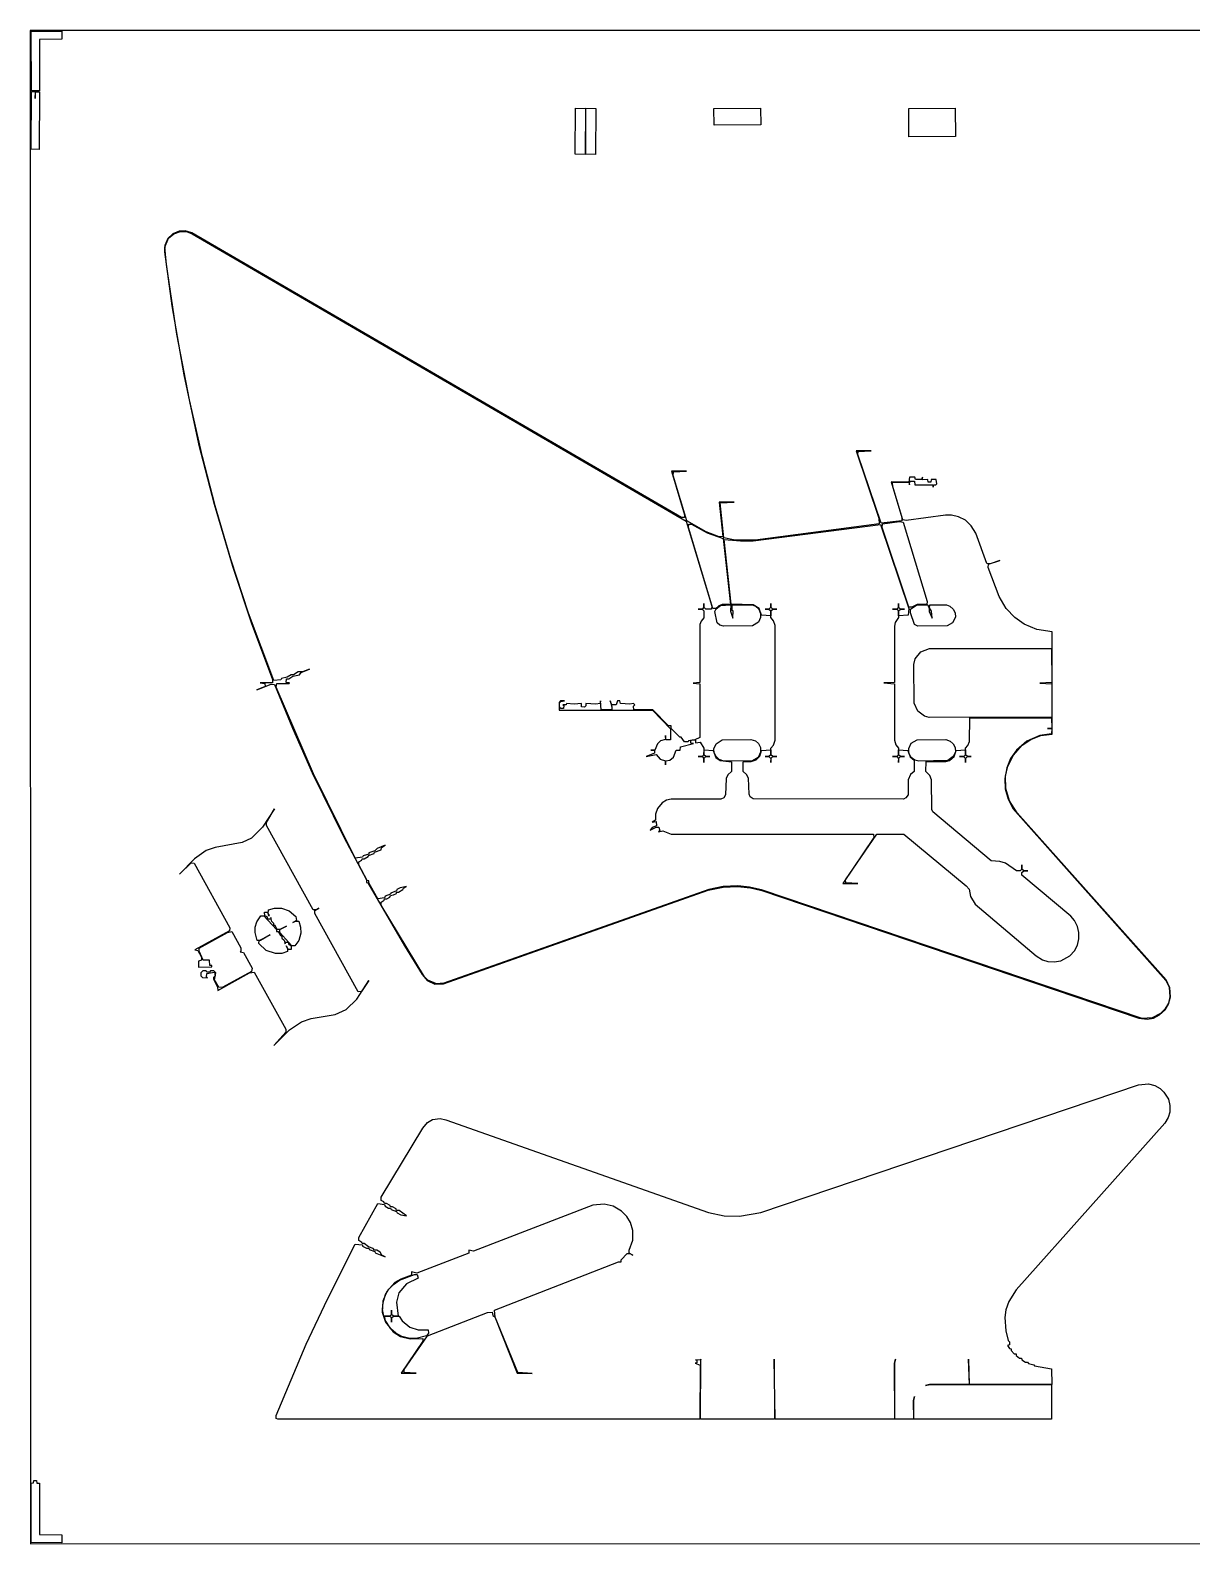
# Model space of a CAD drawing. Extents: x -313 to 313, y -223 to 223.
# Drawn here: x -313 to 28.8, y -222.7 to 222.7 of the extents above; entities that cross this region are included whole.
import ezdxf

# ---------------------------------------------------------------- set-up
doc = ezdxf.new("R2010")
doc.units = 0

msp = doc.modelspace()

# ---------------------------------------------------------------- linework, layer by layer
at = {"layer": 'BODY_OUTLINE'}
for p, q in [((312.89, 222.74), (-312.96, 222.67)), ((-312.96, 222.67), (-312.89, -222.74)), ((-312.89, -222.74), (312.96, -222.67))]:
    msp.add_line(p, q, dxfattribs=at)
at = {"layer": 'BRIDGE_ROUTE'}
for p, q in [((-147.41, -123.11), (-182.54, -136.64)), ((-144.08, -122.77), (-147.41, -123.11)), ((-141.43, -123.38), (-144.08, -122.77)), ((-138.98, -124.81), (-141.43, -123.38)), ((-137.42, -126.44), (-138.98, -124.81)), ((-136.4, -128.21), (-137.42, -126.44)), ((-135.72, -130.52), (-136.4, -128.21)), ((-136.74, -136.3), (-135.72, -133.37)), ((-135.72, -133.37), (-135.72, -130.52)), ((-183.97, -137.18), (-199.19, -143.09)), ((-183.9, -136.36), (-183.97, -137.18)), ((-182.54, -136.64), (-183.9, -136.36)), ((-139.12, -139.22), (-137.35, -137.32)), ((-137.35, -137.32), (-136.53, -137.32)), ((-136.74, -137.18), (-136.74, -136.3)), ((-135.72, -137.79), (-136.74, -137.18)), ((-136.53, -137.32), (-135.72, -137.79)), ((-176.36, -154.03), (-139.86, -139.76)), ((-139.86, -139.76), (-139.12, -139.76)), ((-139.12, -139.76), (-139.12, -139.22)), ((-205.72, -145.88), (-208.1, -148.46)), ((-203.95, -144.86), (-205.72, -145.88)), ((-200.83, -143.7), (-203.95, -144.86)), ((-199.19, -143.09), (-200.83, -142.68)), ((-200.83, -142.68), (-200.83, -143.7)), ((-209.25, -151.32), (-209.39, -154.58)), ((-208.1, -148.46), (-209.25, -151.32)), ((-209.39, -154.58), (-208.44, -157.57)), ((-196.07, -161.51), (-178.4, -154.71)), ((-178.4, -154.71), (-177.11, -154.58)), ((-177.11, -154.58), (-176.83, -155.53)), ((-176.83, -155.53), (-176.29, -156)), ((-176.16, -156.07), (-176.36, -154.03)), ((-208.44, -157.57), (-206.19, -160.35)), ((-206.19, -160.35), (-204.02, -161.71)), ((-176.29, -156), (-169.7, -172.52)), ((-169.56, -172.38), (-176.16, -156.07)), ((-204.02, -161.71), (-201.17, -162.46)), ((-197.43, -163.14), (-203.82, -172.52)), ((-203, -171.5), (-196.07, -161.51)), ((-201.17, -162.46), (-197.43, -162.33)), ((-197.43, -162.33), (-197.43, -163.14)), ((-203.82, -172.52), (-199.4, -172.52)), ((-202.93, -172.38), (-203, -171.5)), ((-199.4, -172.52), (-202.93, -172.38)), ((-169.7, -172.52), (-165.28, -172.66)), ((-165.28, -172.66), (-169.56, -172.38))]:
    msp.add_line(p, q, dxfattribs=at)
at = {"layer": 'JACK_ROUTE'}
for p, q in [((-50.9, 39.79), (-48.39, 40.74)), ((-48.39, 40.74), (-12.5, 40.74)), ((-12.5, 40.74), (-12.44, 30.75)), ((-53.01, 36.05), (-52.6, 37.68)), ((-52.94, 24.64), (-53.01, 36.05)), ((-52.6, 37.68), (-50.9, 39.79)), ((-12.44, 30.75), (-15.97, 30.55)), ((-15.97, 30.55), (-12.44, 30.41)), ((-12.44, 30.41), (-12.44, 20.56)), ((-51.85, 22.33), (-52.94, 24.64)), ((-49.82, 20.83), (-51.85, 22.33)), ((-48.52, 20.49), (-49.82, 20.83)), ((-12.44, 20.56), (-48.52, 20.49))]:
    msp.add_line(p, q, dxfattribs=at)
at = {"layer": 'NECK_POCKET'}
for p, q in [((-100.31, 72.48), (-62.8, 77.24)), ((-62.8, 77.24), (-54.5, 52.57)), ((-106.7, 53.79), (-108.81, 72.89)), ((-108.81, 72.89), (-103.98, 72.41)), ((-103.98, 72.41), (-100.31, 72.48)), ((-100.24, 53.66), (-106.7, 53.79)), ((-98.54, 52.5), (-100.24, 53.66)), ((-95.08, 52.91), (-95.08, 54.06)), ((-95.08, 54.06), (-95.08, 52.91)), ((-57.5, 52.91), (-57.5, 54.06)), ((-57.5, 54.06), (-57.5, 52.91)), ((-97.8, 50.53), (-98.54, 52.5)), ((-95.08, 50.39), (-97.8, 50.53)), ((-95.62, 52.36), (-96.78, 52.36)), ((-96.78, 52.36), (-95.62, 52.36)), ((-95.08, 52.91), (-95.62, 52.36)), ((-95.62, 52.36), (-95.08, 51.82)), ((-94.53, 52.36), (-95.08, 52.91)), ((-95.08, 51.82), (-94.53, 52.36)), ((-95.08, 49.85), (-95.08, 51.82)), ((-95.08, 51.82), (-95.08, 50.39)), ((-94.26, 48.9), (-95.08, 49.85)), ((-94.53, 52.36), (-93.31, 52.36)), ((-93.31, 52.36), (-94.53, 52.36)), ((-58.04, 52.36), (-59.26, 52.36)), ((-59.26, 52.36), (-58.04, 52.36)), ((-57.5, 49.85), (-58.51, 48.42)), ((-57.5, 52.91), (-58.04, 52.36)), ((-58.04, 52.36), (-57.5, 51.82)), ((-56.95, 52.36), (-57.5, 52.91)), ((-57.5, 51.82), (-56.95, 52.36)), ((-57.5, 50.39), (-57.5, 51.82)), ((-57.5, 51.82), (-57.5, 49.85)), ((-54.64, 50.6), (-57.5, 50.39)), ((-56.95, 52.36), (-55.73, 52.36)), ((-55.73, 52.36), (-56.95, 52.36)), ((-54.5, 52.57), (-54.64, 50.6)), ((-93.85, 47.54), (-94.26, 48.9)), ((-93.85, 13.76), (-93.85, 47.54)), ((-58.51, 48.42), (-58.72, 47.33)), ((-58.72, 47.33), (-58.72, 30.75)), ((-58.72, 30.75), (-61.84, 30.68)), ((-61.84, 30.68), (-58.72, 30.41)), ((-58.72, 30.41), (-58.72, 13.83)), ((-94.33, 12.27), (-93.85, 13.76)), ((-58.72, 13.83), (-58.31, 12.4)), ((-99.43, 7.99), (-98.34, 9.07)), ((-98.34, 9.07), (-97.8, 10.7)), ((-97.8, 10.7), (-95.08, 10.91)), ((-95.62, 8.94), (-96.78, 8.94)), ((-96.78, 8.94), (-95.62, 8.94)), ((-95.08, 9.48), (-95.62, 8.94)), ((-95.62, 8.94), (-95.08, 8.39)), ((-95.08, 11.45), (-94.33, 12.27)), ((-95.08, 9.48), (-95.08, 11.45)), ((-95.08, 10.91), (-95.08, 9.48)), ((-94.53, 8.94), (-95.08, 9.48)), ((-95.01, 8.46), (-94.53, 8.94)), ((-94.53, 8.94), (-93.31, 8.94)), ((-93.31, 8.94), (-94.53, 8.94)), ((-58.04, 8.94), (-59.26, 8.94)), ((-59.26, 8.94), (-58.04, 8.94)), ((-58.31, 12.4), (-57.5, 11.45)), ((-57.5, 9.48), (-58.04, 8.94)), ((-58.04, 8.94), (-57.5, 8.39)), ((-57.5, 11.45), (-57.5, 9.48)), ((-57.5, 9.48), (-57.5, 10.91)), ((-57.5, 10.91), (-54.78, 10.7)), ((-56.95, 8.94), (-57.5, 9.48)), ((-57.43, 8.46), (-56.95, 8.94)), ((-56.95, 8.94), (-55.73, 8.94)), ((-55.73, 8.94), (-56.95, 8.94)), ((-54.78, 10.7), (-54.1, 8.87)), ((-103.23, 7.44), (-100.85, 7.51)), ((-103.23, 4.52), (-103.23, 7.44)), ((-102.21, 3.7), (-103.23, 4.52)), ((-100.85, 7.51), (-99.43, 7.99)), ((-95.08, 7.17), (-95.01, 8.46)), ((-95.08, 8.39), (-95.08, 7.17)), ((-57.5, 7.17), (-57.43, 8.46)), ((-57.5, 8.39), (-57.5, 7.17)), ((-54.1, 8.87), (-52.87, 7.85)), ((-52.87, 4.59), (-53.96, 3.64)), ((-52.87, 7.85), (-52.87, 4.59)), ((-101.6, 2.62), (-102.21, 3.7)), ((-101.47, -2.07), (-101.6, 2.62)), ((-54.64, 2.14), (-54.71, -2.34)), ((-53.96, 3.64), (-54.64, 2.14)), ((-101.13, -2.89), (-101.47, -2.07)), ((-100.31, -3.5), (-101.13, -2.89)), ((-56.07, -3.57), (-100.31, -3.5)), ((-55.32, -3.23), (-56.07, -3.57)), ((-54.71, -2.34), (-55.32, -3.23)), ((-241.06, -6.42), (-244.66, -11.86)), ((-243.44, -10.43), (-241.06, -6.42)), ((-244.66, -11.86), (-247.92, -15.05)), ((-243.44, -11.38), (-243.44, -10.43)), ((-229.78, -36.19), (-243.44, -11.38)), ((-258.52, -17.77), (-261.17, -18.72)), ((-250.64, -16.34), (-258.52, -17.77)), ((-247.92, -15.05), (-250.64, -16.34)), ((-264.64, -21.1), (-269.06, -25.66)), ((-261.17, -18.72), (-264.64, -21.1)), ((-269.06, -25.66), (-265.66, -22.33)), ((-265.66, -22.33), (-264.71, -22.39)), ((-264.71, -22.39), (-254.24, -41.42)), ((-228.96, -36.19), (-229.78, -36.19)), ((-229.23, -36.33), (-228.08, -35.71)), ((-229.23, -37.28), (-229.23, -36.33)), ((-216.46, -60.32), (-229.23, -37.28)), ((-228.08, -35.71), (-228.96, -36.19)), ((-254.31, -42.31), (-264.5, -47.95)), ((-263.28, -47.47), (-254.92, -42.78)), ((-254.92, -42.78), (-253.63, -42.58)), ((-254.24, -41.42), (-254.31, -42.31)), ((-253.63, -42.58), (-250.98, -47.33)), ((-264.5, -47.95), (-263.69, -48.08)), ((-263.69, -48.08), (-262.6, -50.05)), ((-263.28, -48.35), (-263.28, -47.47)), ((-262.06, -50.94), (-263.28, -48.35)), ((-250.98, -48.29), (-251.25, -48.49)), ((-251.25, -48.49), (-250.23, -48.69)), ((-250.98, -47.33), (-250.98, -48.29)), ((-250.23, -48.69), (-247.72, -53.32)), ((-262.6, -50.94), (-263.42, -51.28)), ((-263.42, -51.28), (-263.42, -53.04)), ((-263.42, -53.04), (-259.54, -52.98)), ((-262.6, -50.05), (-262.6, -50.94)), ((-260.22, -51), (-262.06, -50.94)), ((-260.16, -52.5), (-260.22, -51)), ((-259.54, -52.57), (-260.16, -52.5)), ((-259.54, -52.98), (-259.54, -52.57)), ((-247.72, -53.32), (-247.85, -54.27)), ((-262.19, -54.13), (-262.81, -54.74)), ((-262.81, -54.74), (-262.81, -55.56)), ((-262.81, -55.56), (-262.26, -56.1)), ((-262.26, -56.1), (-260.83, -56.17)), ((-261.17, -54.13), (-262.19, -54.13)), ((-261.04, -54.54), (-261.17, -54.13)), ((-261.11, -55.97), (-261.04, -54.88)), ((-260.83, -56.17), (-261.11, -55.97)), ((-260.22, -54.54), (-261.04, -54.54)), ((-261.04, -54.88), (-258.8, -54.54)), ((-259.95, -54.13), (-260.22, -54.54)), ((-258.93, -54.13), (-259.95, -54.13)), ((-258.59, -55.56), (-259.07, -56.03)), ((-259.07, -56.03), (-259.07, -56.51)), ((-259.07, -56.51), (-257.84, -58.89)), ((-258.32, -54.74), (-258.93, -54.13)), ((-258.8, -54.54), (-258.59, -55.56)), ((-258.73, -56.78), (-258.32, -54.74)), ((-257.5, -58.96), (-258.73, -56.78)), ((-257.78, -59.91), (-248.47, -54.74)), ((-247.85, -54.27), (-256.49, -59.02)), ((-248.47, -54.74), (-247.11, -54.47)), ((-247.11, -54.47), (-237.8, -71.33)), ((-216.93, -62.49), (-213.33, -56.92)), ((-213.33, -56.92), (-215.5, -60.18)), ((-257.84, -58.89), (-257.78, -59.91)), ((-256.49, -59.02), (-257.5, -58.96)), ((-215.5, -60.18), (-216.46, -60.32)), ((-223.25, -66.98), (-219.99, -65.48)), ((-219.99, -65.48), (-216.93, -62.49)), ((-236.71, -71.46), (-233.17, -69.08)), ((-233.17, -69.08), (-230.32, -68.13)), ((-230.32, -68.13), (-223.25, -66.98)), ((-241.33, -76.08), (-236.71, -71.46)), ((-237.8, -72.21), (-241.33, -76.08)), ((-237.8, -71.33), (-237.8, -72.21))]:
    msp.add_line(p, q, dxfattribs=at)
at = {"layer": 'PICKGUARD'}
for p, q in [((-272.52, 161.44), (-273.41, 159.4)), ((-273.34, 158.93), (-272.25, 161.51)), ((-271.03, 162.87), (-272.52, 161.44)), ((-272.25, 161.51), (-270.69, 162.87)), ((-269.19, 163.62), (-271.03, 162.87)), ((-270.69, 162.87), (-268.72, 163.55)), ((-267.36, 163.68), (-269.19, 163.62)), ((-268.72, 163.55), (-267.02, 163.48)), ((-265.46, 163.07), (-267.36, 163.68)), ((-267.02, 163.48), (-265.32, 162.8)), ((-121.38, 79.28), (-265.46, 163.07)), ((-265.32, 162.8), (-119.95, 78.26)), ((-273.41, 159.4), (-273.48, 157.57)), ((-273.48, 157.57), (-271.3, 141.67)), ((-272.86, 153.83), (-273.34, 158.93)), ((-269.81, 133.31), (-272.86, 153.83)), ((-271.3, 141.67), (-267.77, 121.28)), ((-266.14, 113.94), (-269.81, 133.31)), ((-267.77, 121.28), (-263.42, 101.02)), ((-262.33, 97.15), (-266.14, 113.94)), ((-263.42, 101.02), (-258.86, 83.22)), ((-65.51, 98.92), (-69.93, 98.92)), ((-69.93, 98.92), (-63.34, 79.14)), ((-69.46, 97.83), (-69.39, 98.78)), ((-69.39, 98.78), (-65.51, 98.92)), ((-258.59, 82.81), (-262.33, 97.15)), ((-62.66, 77.65), (-69.46, 97.83)), ((-119.88, 92.94), (-124.3, 92.94)), ((-124.3, 92.94), (-120.5, 80.16)), ((-123.83, 91.71), (-123.76, 92.8)), ((-119.82, 78.39), (-123.83, 91.71)), ((-123.76, 92.8), (-119.88, 92.94)), ((-54.44, 89.74), (-59.67, 89.81)), ((-59.67, 89.81), (-56.54, 79.34)), ((-59.26, 89.61), (-54.44, 89.74)), ((-59.19, 88.45), (-59.26, 89.61)), ((-54.3, 91.24), (-54.44, 89.74)), ((-54.44, 89.74), (-54.3, 88.93)), ((-52.67, 91.24), (-54.3, 91.24)), ((-54.3, 88.93), (-54.17, 90.01)), ((-54.17, 90.01), (-52.81, 90.01)), ((-52.81, 90.01), (-52.67, 88.93)), ((-52.53, 90.49), (-52.67, 91.24)), ((-50.7, 90.49), (-52.53, 90.49)), ((-50.5, 91.24), (-50.7, 90.49)), ((-50.43, 90.42), (-50.5, 91.24)), ((-48.86, 90.49), (-50.43, 90.42)), ((-48.8, 89.74), (-48.86, 90.49)), ((-47.98, 89.74), (-48.8, 89.74)), ((-47.91, 90.49), (-47.98, 89.74)), ((-46.42, 90.49), (-47.91, 90.49)), ((-46.49, 88.93), (-46.21, 89.27)), ((-46.21, 89.27), (-46.42, 90.49)), ((-56.2, 78.6), (-59.19, 88.45)), ((-52.67, 88.93), (-47.44, 88.93)), ((-47.44, 88.93), (-47.3, 88.25)), ((-47.3, 88.25), (-47.17, 88.93)), ((-47.17, 88.93), (-46.49, 88.93)), ((-258.86, 83.22), (-253.5, 65)), ((-253.97, 67.04), (-258.59, 82.81)), ((-105.88, 83.83), (-110.3, 83.83)), ((-110.3, 83.83), (-109.21, 73.7)), ((-110.03, 83.63), (-105.88, 83.83)), ((-108.94, 73.36), (-110.03, 83.63)), ((-120.5, 79.34), (-121.38, 79.28)), ((-120.5, 80.16), (-120.5, 79.34)), ((-119.95, 78.26), (-112.48, 53.25)), ((-114.11, 75.13), (-119.82, 78.39)), ((-63.2, 77.44), (-99.7, 72.68)), ((-63.34, 79.14), (-63.2, 77.44)), ((-56.54, 78.39), (-62.66, 77.65)), ((-56.54, 79.34), (-56.54, 78.39)), ((-55.25, 78.46), (-56.2, 78.6)), ((-43.7, 80.02), (-55.25, 78.46)), ((-41.93, 80.02), (-43.7, 80.02)), ((-39.83, 79.55), (-41.93, 80.02)), ((-37.85, 78.53), (-39.83, 79.55)), ((-36.09, 76.9), (-37.85, 78.53)), ((-34.8, 74.72), (-36.09, 76.9)), ((-110.23, 73.64), (-114.11, 75.13)), ((-109.21, 73.7), (-110.23, 73.64)), ((-106.09, 72.75), (-108.94, 73.36)), ((-99.7, 72.68), (-106.09, 72.75)), ((-31.53, 65.75), (-34.8, 74.72)), ((-248.74, 51.14), (-253.97, 67.04)), ((-253.5, 65), (-247.85, 48.15)), ((-30.51, 65.68), (-31.53, 65.75)), ((-31.13, 64.6), (-30.99, 65.55)), ((-27.93, 56.03), (-31.13, 64.6)), ((-30.99, 65.55), (-27.73, 66.7)), ((-27.73, 66.7), (-30.51, 65.68)), ((-114.79, 52.91), (-114.79, 54.06)), ((-114.79, 54.06), (-114.79, 52.91)), ((-25.83, 52.5), (-27.93, 56.03)), ((-241.33, 31.3), (-248.74, 51.14)), ((-115.19, 52.43), (-116.49, 52.36)), ((-116.49, 52.36), (-115.26, 52.36)), ((-114.79, 49.78), (-115.6, 48.83)), ((-115.26, 52.36), (-114.79, 51.82)), ((-114.79, 52.91), (-115.19, 52.43)), ((-114.24, 52.36), (-114.79, 52.91)), ((-114.79, 51.82), (-114.79, 49.78)), ((-112.54, 52.36), (-114.24, 52.36)), ((-112.48, 53.25), (-112.54, 52.36)), ((-23.31, 49.85), (-25.83, 52.5)), ((-20.59, 47.95), (-23.31, 49.85)), ((-247.85, 48.15), (-241.67, 31.64)), ((-115.6, 48.83), (-115.94, 47.81)), ((-115.94, 47.81), (-115.94, 30.75)), ((-16.85, 46.38), (-20.59, 47.95)), ((-12.3, 45.7), (-16.85, 46.38)), ((-12.3, 15.6), (-12.3, 45.7)), ((-241.67, 31.64), (-241.74, 30.68)), ((-239.22, 31.57), (-241.33, 31.3)), ((-239.09, 31.91), (-239.22, 31.57)), ((-237.39, 32.32), (-239.09, 31.91)), ((-237.66, 30.75), (-237.59, 31.84)), ((-237.59, 31.84), (-236.91, 31.84)), ((-236.17, 33.06), (-237.39, 32.32)), ((-236.91, 31.84), (-235.69, 32.59)), ((-235.49, 33.06), (-236.17, 33.06)), ((-235.69, 32.59), (-233.79, 33.06)), ((-234.13, 33.88), (-235.49, 33.06)), ((-232.9, 33.88), (-234.13, 33.88)), ((-233.79, 33.06), (-233.31, 33.74)), ((-233.31, 33.74), (-230.8, 34.69)), ((-230.8, 34.69), (-232.9, 33.88)), ((-246.29, 28.58), (-242.08, 30.28)), ((-243.84, 29.6), (-246.29, 28.58)), ((-241.74, 30.68), (-245.34, 30.68)), ((-245.34, 30.68), (-243.91, 30.48)), ((-243.91, 30.48), (-243.84, 29.6)), ((-242.08, 30.28), (-241.06, 30.14)), ((-241.06, 30.14), (-235.83, 17.3)), ((-240.65, 29.39), (-240.45, 30.48)), ((-229.64, 3.84), (-240.65, 29.39)), ((-240.45, 30.48), (-236.78, 30.48)), ((-236.71, 30.68), (-237.66, 30.75)), ((-236.78, 30.48), (-236.71, 30.68)), ((-115.94, 30.75), (-117.91, 30.55)), ((-117.91, 30.55), (-115.94, 30.41)), ((-115.94, 30.41), (-115.94, 14.58)), ((-156.99, 25.32), (-157.4, 24.91)), ((-157.4, 24.91), (-157.33, 22.6)), ((-157.33, 22.6), (-129.87, 22.6)), ((-157.26, 24.77), (-156.85, 25.18)), ((-157.26, 23.55), (-157.26, 24.77)), ((-156.85, 23.14), (-157.26, 23.55)), ((-155.83, 25.32), (-156.99, 25.32)), ((-156.85, 25.18), (-155.83, 25.32)), ((-156.04, 23.14), (-156.85, 23.14)), ((-155.29, 24.23), (-156.31, 24.23)), ((-156.31, 24.23), (-155.97, 24.02)), ((-155.97, 24.02), (-156.04, 23.14)), ((-155.22, 24.57), (-155.29, 24.23)), ((-152.98, 24.36), (-155.22, 24.57)), ((-150.81, 24.57), (-152.98, 24.36)), ((-150.81, 23.55), (-150.81, 24.57)), ((-149.92, 23.48), (-150.81, 23.55)), ((-149.51, 23.89), (-149.92, 23.48)), ((-146.52, 24.36), (-149.51, 24.57)), ((-149.51, 24.57), (-149.51, 23.89)), ((-145.3, 24.57), (-146.52, 24.36)), ((-145.17, 25.32), (-145.3, 24.57)), ((-145.03, 22.73), (-145.17, 25.32)), ((-141.9, 22.73), (-145.03, 22.73)), ((-141.83, 24.23), (-142.38, 25.32)), ((-142.38, 25.32), (-141.83, 23.62)), ((-141.83, 23.62), (-141.9, 22.73)), ((-140.61, 24.23), (-141.83, 24.23)), ((-140.2, 25.32), (-140.61, 24.23)), ((-139.46, 25.32), (-140.2, 25.32)), ((-139.32, 24.57), (-139.46, 25.32)), ((-136.53, 24.36), (-139.32, 24.57)), ((-135.45, 24.57), (-136.53, 24.36)), ((-135.11, 24.23), (-135.45, 24.57)), ((-135.45, 23.75), (-135.11, 24.23)), ((-135.38, 22.73), (-135.45, 23.75)), ((-129.81, 22.73), (-135.38, 22.73)), ((-129.87, 22.6), (-124.57, 17.16)), ((-125.18, 18.04), (-129.81, 22.73)), ((-124.37, 17.98), (-125.18, 18.04)), ((-124.37, 17.23), (-124.37, 17.98)), ((-36.63, 13.42), (-36.56, 20.35)), ((-36.56, 20.35), (-12.5, 20.35)), ((-12.5, 20.35), (-12.44, 17.36)), ((-235.83, 17.3), (-229.98, 4.18)), ((-127.5, 13.56), (-128.45, 12.74)), ((-126.07, 13.97), (-127.5, 13.56)), ((-126, 13.9), (-126.07, 15.12)), ((-126.07, 15.12), (-126.07, 13.97)), ((-124.57, 13.9), (-126, 13.9)), ((-124.57, 17.16), (-124.57, 13.9)), ((-121.85, 14.65), (-124.37, 17.23)), ((-121.45, 14.65), (-121.85, 14.65)), ((-120.5, 13.29), (-121.45, 14.65)), ((-119.27, 13.56), (-119.41, 13.29)), ((-117.44, 13.9), (-119.27, 13.56)), ((-118.59, 13.69), (-118.12, 13.9)), ((-118.59, 12.88), (-118.59, 13.69)), ((-118.12, 13.9), (-117.23, 13.83)), ((-115.94, 14.58), (-117.44, 13.9)), ((-117.23, 13.83), (-117.23, 13.01)), ((-37.11, 12.2), (-36.63, 13.42)), ((-19.78, 13.49), (-22.83, 10.84)), ((-21.14, 12.27), (-18.62, 13.97)), ((-15.97, 15.19), (-19.78, 13.49)), ((-18.62, 13.97), (-15.63, 15.12)), ((-12.5, 15.67), (-15.97, 15.19)), ((-15.63, 15.12), (-12.3, 15.6)), ((-12.44, 17.36), (-13.66, 17.23)), ((-13.66, 17.23), (-12.44, 17.16)), ((-12.44, 17.16), (-12.5, 15.67)), ((-129.26, 9.96), (-131.78, 9)), ((-131.78, 9), (-128.85, 9.55)), ((-129.19, 10.84), (-130.35, 10.84)), ((-130.35, 10.84), (-129.33, 10.84)), ((-129.33, 10.84), (-129.26, 9.96)), ((-128.45, 12.74), (-129.19, 10.84)), ((-128.85, 9.55), (-127.63, 8.19)), ((-123.76, 8.8), (-122.94, 10.84)), ((-122.94, 10.84), (-121.79, 10.84)), ((-121.79, 10.84), (-121.65, 11.79)), ((-121.65, 11.79), (-117.84, 12.81)), ((-119.41, 13.29), (-120.5, 13.29)), ((-117.84, 12.81), (-118.59, 12.88)), ((-117.23, 13.01), (-115.87, 13.15)), ((-115.26, 8.94), (-116.49, 8.94)), ((-116.49, 8.94), (-115.19, 8.87)), ((-115.87, 13.15), (-114.79, 11.45)), ((-114.79, 9.48), (-115.26, 8.94)), ((-114.79, 11.45), (-114.79, 9.48)), ((-114.79, 9.48), (-114.72, 10.98)), ((-114.24, 8.94), (-114.79, 9.48)), ((-114.79, 8.39), (-114.24, 8.94)), ((-114.72, 10.98), (-112, 10.7)), ((-114.24, 8.94), (-113.02, 8.94)), ((-113.02, 8.94), (-114.24, 8.94)), ((-112, 10.7), (-111.25, 8.73)), ((-42.54, 7.78), (-41.12, 9)), ((-41.12, 9), (-40.57, 10.7)), ((-40.57, 10.7), (-37.79, 10.91)), ((-38.33, 8.94), (-39.55, 8.94)), ((-39.55, 8.94), (-38.26, 8.87)), ((-37.79, 9.48), (-38.33, 8.94)), ((-37.79, 11.45), (-37.11, 12.2)), ((-37.79, 9.48), (-37.79, 11.45)), ((-37.79, 10.91), (-37.79, 9.48)), ((-37.24, 8.94), (-37.79, 9.48)), ((-37.79, 8.39), (-37.24, 8.94)), ((-37.24, 8.94), (-36.09, 8.94)), ((-36.09, 8.94), (-37.24, 8.94)), ((-25.35, 6.15), (-23.72, 9.41)), ((-22.83, 10.84), (-24.53, 8.39)), ((-23.72, 9.41), (-21.14, 12.27)), ((-127.63, 8.19), (-126.07, 7.71)), ((-126.07, 7.71), (-124.78, 7.85)), ((-126.07, 7.71), (-126.07, 6.56)), ((-126.07, 6.56), (-126.07, 7.71)), ((-124.78, 7.85), (-123.76, 8.8)), ((-115.19, 8.87), (-114.79, 8.39)), ((-114.79, 8.39), (-114.79, 7.17)), ((-114.79, 7.17), (-114.79, 8.39)), ((-111.25, 8.73), (-110.03, 7.78)), ((-110.03, 7.78), (-106.63, 7.44)), ((-106.63, 4.52), (-107.72, 3.57)), ((-106.63, 7.44), (-106.63, 4.52)), ((-49.48, 4.52), (-49.41, 7.51)), ((-48.25, 3.36), (-49.48, 4.52)), ((-49.41, 7.51), (-43.63, 7.51)), ((-43.63, 7.51), (-42.54, 7.78)), ((-38.26, 8.87), (-37.79, 8.39)), ((-37.79, 8.39), (-37.79, 7.17)), ((-37.79, 7.17), (-37.79, 8.39)), ((-25.69, 5.61), (-26.23, 2.55)), ((-26.03, 3.23), (-25.35, 6.15)), ((-24.53, 8.39), (-25.69, 5.61)), ((-229.98, 4.18), (-220.74, -14.78)), ((-217.34, -20.97), (-229.64, 3.84)), ((-108.26, 2.48), (-108.4, -2.28)), ((-107.72, 3.57), (-108.26, 2.48)), ((-47.78, 2.14), (-48.25, 3.36)), ((-47.71, -6.63), (-47.78, 2.14)), ((-26.23, 2.55), (-26.1, -0.51)), ((-25.96, -0.44), (-26.03, 3.23)), ((-125.8, -3.91), (-127.09, -4.66)), ((-124.44, -3.57), (-125.8, -3.91)), ((-109.83, -3.57), (-124.44, -3.57)), ((-108.94, -3.16), (-109.83, -3.57)), ((-108.4, -2.28), (-108.94, -3.16)), ((-26.1, -0.51), (-25.28, -3.57)), ((-24.87, -4.11), (-25.96, -0.44)), ((-25.28, -3.57), (-23.85, -6.29)), ((-22.56, -7.65), (-24.87, -4.11)), ((-128.45, -6.29), (-128.99, -7.99)), ((-128.99, -7.99), (-128.99, -9.75)), ((-127.09, -4.66), (-128.45, -6.29)), ((-47.37, -7.31), (-47.71, -6.63)), ((-30.24, -21.71), (-47.37, -7.31)), ((-23.85, -6.29), (21.14, -56.99)), ((21.2, -56.78), (-22.56, -7.65)), ((-130.55, -12.67), (-128.85, -11.79)), ((-130.01, -11.93), (-130.55, -12.67)), ((-128.99, -9.75), (-130.01, -10.36)), ((-130.01, -10.36), (-128.85, -10.16)), ((-128.72, -11.45), (-130.01, -11.93)), ((-128.85, -10.16), (-128.72, -11.45)), ((-128.85, -11.79), (-128.04, -11.79)), ((-127.77, -12.95), (-128.11, -13.22)), ((-128.11, -13.22), (-126.82, -12.95)), ((-128.04, -11.79), (-127.77, -12.95)), ((-126.82, -12.95), (-124.37, -13.9)), ((-220.74, -14.78), (-214.08, -27.29)), ((-208.57, -17.16), (-210.95, -18.11)), ((-209.59, -17.84), (-208.57, -17.16)), ((-124.37, -13.9), (-64.83, -13.9)), ((-64.77, -14.85), (-73.94, -28.37)), ((-73.13, -27.35), (-63.88, -13.9)), ((-64.83, -13.9), (-64.77, -14.85)), ((-63.88, -13.9), (-55.93, -13.9)), ((-55.93, -13.9), (-37.65, -29.05)), ((-215.23, -20.69), (-217.34, -20.97)), ((-216.32, -21.99), (-215.44, -21.51)), ((-216.32, -22.87), (-216.32, -21.99)), ((-215.44, -21.51), (-215.3, -21.1)), ((-215.3, -21.1), (-214.69, -21.1)), ((-215.03, -20.29), (-215.23, -20.69)), ((-213.4, -19.74), (-215.03, -20.29)), ((-214.69, -21.1), (-213.53, -20.49)), ((-213.53, -20.49), (-213.47, -20.15)), ((-213.47, -20.15), (-211.77, -19.54)), ((-213.33, -19.4), (-213.4, -19.74)), ((-211.63, -18.79), (-213.33, -19.4)), ((-211.77, -19.54), (-211.7, -19.2)), ((-211.7, -19.2), (-209.73, -18.45)), ((-210.95, -18.11), (-211.63, -18.79)), ((-209.73, -18.45), (-209.59, -17.84)), ((-27.66, -21.92), (-30.24, -21.71)), ((-26.03, -22.39), (-27.66, -21.92)), ((-213.81, -27.49), (-216.32, -22.87)), ((-22.77, -24.7), (-26.03, -22.39)), ((-21.75, -24.7), (-22.77, -24.7)), ((-21.2, -24.16), (-21.75, -24.7)), ((-21.2, -24.16), (-21.2, -22.94)), ((-21.2, -22.94), (-21.2, -24.16)), ((-20.66, -24.7), (-21.2, -24.16)), ((-21.2, -25.18), (-20.66, -24.7)), ((-21.2, -26), (-21.2, -25.18)), ((-6.86, -38.02), (-21.2, -26)), ((-20.66, -24.7), (-19.44, -24.7)), ((-19.44, -24.7), (-20.66, -24.7)), ((-214.08, -27.29), (-214.08, -28.1)), ((-214.08, -28.1), (-213.6, -28.17)), ((-213.4, -27.63), (-213.81, -27.49)), ((-213.6, -28.17), (-202.86, -46.79)), ((-213.4, -28.24), (-213.4, -27.63)), ((-210.75, -32.93), (-213.4, -28.24)), ((-205.17, -30.55), (-206.87, -31.23)), ((-205.24, -31.3), (-205.17, -30.96)), ((-205.11, -30.21), (-205.17, -30.55)), ((-205.17, -30.96), (-204.63, -30.96)), ((-204.16, -29.67), (-205.11, -30.21)), ((-204.63, -30.96), (-203.34, -30.21)), ((-202.32, -29.26), (-204.16, -29.67)), ((-203.34, -30.21), (-203.14, -29.73)), ((-203.14, -29.73), (-202.32, -29.26)), ((-191.38, -57.94), (-113.5, -30.41)), ((-113.36, -30.21), (-191.24, -57.73)), ((-113.5, -30.41), (-109.08, -29.46)), ((-109.15, -29.33), (-113.36, -30.21)), ((-104.8, -29.12), (-109.15, -29.33)), ((-109.08, -29.46), (-104.86, -29.26)), ((-104.86, -29.26), (-101.06, -29.67)), ((-101.33, -29.46), (-104.8, -29.12)), ((-97.86, -30.28), (-101.33, -29.46)), ((-101.06, -29.67), (-97.73, -30.48)), ((14.2, -68.13), (-97.86, -30.28)), ((-97.73, -30.48), (13.18, -68.06)), ((-73.94, -28.37), (-69.52, -28.37)), ((-73.06, -28.24), (-73.13, -27.35)), ((-69.52, -28.37), (-73.06, -28.24)), ((-37.65, -29.05), (-36.77, -30.07)), ((-36.77, -30.07), (-36.29, -32.25)), ((-208.71, -32.59), (-210.75, -32.93)), ((-209.73, -33.88), (-208.84, -33.33)), ((-209.73, -34.76), (-209.73, -33.88)), ((-197.02, -55.83), (-209.73, -34.76)), ((-208.84, -33.33), (-208.78, -32.93)), ((-208.78, -32.93), (-208.1, -32.93)), ((-208.57, -32.18), (-208.71, -32.59)), ((-206.94, -31.57), (-208.57, -32.18)), ((-208.1, -32.93), (-207.15, -32.38)), ((-207.15, -32.38), (-207.01, -31.98)), ((-207.01, -31.98), (-206.06, -31.77)), ((-206.87, -31.23), (-206.94, -31.57)), ((-206.06, -31.77), (-205.24, -31.3)), ((-36.29, -32.25), (-35, -34.49)), ((-35, -34.49), (-17.06, -49.71)), ((-5.78, -39.25), (-6.86, -38.02)), ((-4.83, -41.08), (-5.78, -39.25)), ((-4.42, -42.78), (-4.83, -41.08)), ((-4.42, -44.68), (-4.42, -42.78)), ((-202.86, -46.79), (-197.63, -55.22)), ((-7.07, -49.65), (-5.78, -48.22)), ((-5.78, -48.22), (-4.89, -46.59)), ((-4.89, -46.59), (-4.42, -44.68)), ((-17.06, -49.71), (-15.16, -50.87)), ((-15.16, -50.87), (-13.59, -51.34)), ((-13.59, -51.34), (-11.76, -51.48)), ((-11.76, -51.48), (-9.79, -51.14)), ((-9.79, -51.14), (-7.07, -49.65)), ((-197.63, -55.22), (-196.2, -56.92)), ((-196, -56.85), (-197.02, -55.83)), ((-196.2, -56.92), (-193.89, -58)), ((-193.42, -57.94), (-196, -56.85)), ((-191.24, -57.73), (-193.42, -57.94)), ((21.14, -56.99), (22.09, -58.96)), ((22.29, -59.09), (21.2, -56.78)), ((-193.89, -58), (-191.38, -57.94)), ((22.36, -61.74), (21.88, -63.65)), ((21.95, -63.92), (22.5, -61.81)), ((22.09, -58.96), (22.36, -61.74)), ((22.5, -61.81), (22.29, -59.09)), ((19.57, -66.7), (17.13, -67.93)), ((19.3, -67.11), (20.93, -65.62)), ((20.86, -65.41), (19.57, -66.7)), ((21.88, -63.65), (20.86, -65.41)), ((20.93, -65.62), (21.95, -63.92)), ((13.18, -68.06), (15.63, -68.33)), ((17.13, -67.93), (14.2, -68.13)), ((15.63, -68.33), (17.47, -68)), ((17.47, -68), (19.3, -67.11))]:
    msp.add_line(p, q, dxfattribs=at)
at = {"layer": 'RHYTHM_CIRCUIT'}
for p, q in [((-98, -125.29), (13.12, -87.64)), ((13.12, -87.64), (16.04, -87.36)), ((16.04, -87.36), (17.87, -87.84)), ((17.87, -87.84), (19.44, -88.72)), ((19.44, -88.72), (20.59, -89.81)), ((20.59, -89.81), (21.88, -91.85)), ((21.88, -91.85), (22.36, -93.75)), ((-196.07, -98.71), (-194.64, -97.9)), ((-194.64, -97.9), (-192.4, -97.56)), ((-192.4, -97.56), (-190.7, -97.97)), ((-190.7, -97.97), (-113.43, -125.29)), ((21.82, -97.29), (20.8, -98.99)), ((22.29, -95.72), (21.82, -97.29)), ((22.36, -93.75), (22.29, -95.72)), ((-209.73, -120.73), (-197.5, -100.41)), ((-197.5, -100.41), (-196.07, -98.71)), ((20.8, -98.99), (-22.9, -147.99)), ((-216.32, -132.63), (-210.75, -122.57)), ((-210.75, -122.57), (-208.71, -122.91)), ((-209.73, -121.68), (-209.73, -120.73)), ((-208.98, -122.09), (-209.73, -121.68)), ((-208.78, -122.57), (-208.98, -122.09)), ((-208.17, -122.57), (-208.78, -122.57)), ((-208.71, -122.91), (-208.5, -123.38)), ((-208.5, -123.38), (-207.55, -123.93)), ((-207.08, -123.18), (-208.17, -122.57)), ((-207.55, -123.93), (-206.94, -123.93)), ((-207.01, -123.59), (-207.08, -123.18)), ((-206.4, -123.59), (-207.01, -123.59)), ((-206.94, -123.93), (-206.81, -124.33)), ((-206.81, -124.33), (-205.17, -124.95)), ((-205.31, -124.2), (-206.4, -123.59)), ((-205.17, -124.61), (-205.31, -124.2)), ((-204.43, -124.67), (-205.17, -124.61)), ((-202.32, -126.24), (-204.43, -124.67)), ((-205.17, -124.95), (-205.04, -125.35)), ((-205.04, -125.35), (-203.95, -125.97)), ((-203.95, -125.97), (-202.32, -126.24)), ((-113.43, -125.29), (-108.81, -126.24)), ((-108.81, -126.24), (-104.25, -126.37)), ((-104.25, -126.37), (-98, -125.29)), ((-216.32, -133.51), (-216.32, -132.63)), ((-215.37, -134.05), (-216.32, -133.51)), ((-225.56, -150.77), (-217.34, -134.53)), ((-217.34, -134.53), (-215.23, -134.8)), ((-215.3, -134.39), (-215.37, -134.05)), ((-214.76, -134.39), (-215.3, -134.39)), ((-215.23, -134.8), (-215.17, -135.14)), ((-215.17, -135.14), (-214.01, -135.75)), ((-213.47, -135.34), (-214.76, -134.39)), ((-214.01, -135.75), (-213.4, -135.75)), ((-212.04, -135.82), (-213.47, -135.34)), ((-213.4, -135.75), (-213.26, -136.16)), ((-213.26, -136.16), (-211.63, -136.7)), ((-211.7, -136.36), (-212.04, -135.82)), ((-211.02, -136.36), (-211.7, -136.36)), ((-211.63, -136.7), (-211.5, -137.11)), ((-211.5, -137.11), (-208.57, -138.33)), ((-210, -136.91), (-211.02, -136.36)), ((-209.52, -137.79), (-210, -136.91)), ((-208.57, -138.33), (-209.52, -137.79)), ((-231.75, -163.96), (-225.56, -150.77)), ((-25.08, -151.45), (-25.89, -153.9)), ((-22.9, -147.99), (-25.08, -151.45)), ((-25.89, -153.9), (-26.23, -156.14)), ((-26.23, -156.14), (-25.96, -160.08)), ((-25.96, -160.08), (-25.28, -162.94)), ((-240.65, -184.96), (-231.75, -163.96)), ((-24.81, -164.16), (-25.49, -164.36)), ((-25.49, -164.36), (-24.81, -165.32)), ((-25.28, -162.94), (-24.81, -163.28)), ((-24.81, -163.28), (-24.81, -164.16)), ((-115.81, -168.71), (-117.23, -168.58)), ((-117.23, -168.58), (-116.83, -168.71)), ((-116.83, -168.71), (-116.83, -169.53)), ((-115.81, -186.11), (-115.67, -168.37)), ((-115.67, -168.37), (-115.81, -168.71)), ((-93.85, -186.11), (-94.13, -168.37)), ((-94.13, -168.37), (-93.99, -186.11)), ((-58.65, -169.6), (-58.38, -168.37)), ((-58.38, -168.37), (-58.65, -169.53)), ((-36.63, -175.92), (-36.9, -168.37)), ((-36.9, -168.37), (-36.77, -175.92)), ((-24.81, -165.32), (-24.33, -165.38)), ((-24.33, -165.38), (-24.33, -165.86)), ((-24.33, -165.86), (-23.45, -166.81)), ((-23.45, -166.81), (-22.9, -166.88)), ((-22.9, -166.88), (-22.9, -167.35)), ((-22.9, -167.35), (-21.88, -168.17)), ((-21.88, -168.17), (-21.34, -168.17)), ((-21.34, -168.17), (-21.2, -168.65)), ((-21.2, -168.65), (-20.18, -169.26)), ((-20.18, -169.26), (-19.57, -169.26)), ((-19.57, -169.26), (-19.23, -169.73)), ((-116.83, -169.53), (-117.37, -169.6)), ((-117.37, -169.6), (-115.87, -170.14)), ((-115.87, -170.14), (-115.94, -186.11)), ((-58.65, -169.53), (-58.72, -186.11)), ((-58.58, -186.11), (-58.65, -169.6)), ((-19.23, -169.73), (-17.67, -170.07)), ((-17.67, -170.07), (-17.53, -170.41)), ((-17.53, -170.41), (-12.5, -171.23)), ((-12.5, -171.23), (-12.44, -175.85)), ((-48.39, -175.92), (-49.54, -176.19)), ((-49.54, -176.19), (-48.32, -175.92)), ((-36.77, -175.92), (-48.39, -175.92)), ((-48.32, -175.92), (-12.5, -175.92)), ((-12.44, -175.85), (-36.63, -175.92)), ((-12.5, -175.92), (-12.5, -186.11)), ((-53.08, -180.67), (-52.81, -179.45)), ((-52.81, -179.45), (-53.08, -180.61)), ((-53.08, -180.61), (-53.08, -186.04)), ((-53.01, -186.11), (-53.08, -180.67)), ((-240.65, -185.84), (-240.65, -184.96)), ((-240.17, -186.11), (-240.65, -185.84)), ((-115.94, -186.11), (-240.17, -186.11)), ((-93.99, -186.11), (-115.81, -186.11)), ((-58.72, -186.11), (-93.85, -186.11)), ((-53.08, -186.04), (-58.58, -186.11)), ((-12.5, -186.11), (-53.01, -186.11))]:
    msp.add_line(p, q, dxfattribs=at)
at = {"layer": 'SMALL_FEATURE'}
for p, q in [((-312.69, 222.4), (-303.72, 222.47)), ((-312.62, 204.87), (-312.69, 222.4)), ((-303.72, 220.09), (-310.24, 220.02)), ((-310.24, 220.02), (-310.24, 204.94)), ((-303.72, 222.47), (-303.72, 220.09)), ((-310.24, 204.94), (-312.62, 204.87)), ((-312.69, 187.74), (-312.62, 204.73)), ((-312.62, 204.73), (-311.53, 204.67)), ((-311.53, 204.67), (-311.53, 202.63)), ((-311.53, 202.63), (-311.4, 204.67)), ((-311.4, 204.67), (-310.24, 204.67)), ((-310.24, 204.67), (-310.31, 187.67)), ((-152.64, 186.25), (-152.57, 199.77)), ((-152.57, 199.77), (-149.58, 199.7)), ((-149.58, 199.7), (-149.65, 186.18)), ((-149.58, 186.25), (-149.51, 199.77)), ((-149.51, 199.77), (-146.59, 199.7)), ((-146.59, 199.7), (-146.66, 186.18)), ((-111.8, 199.7), (-98.07, 199.77)), ((-111.73, 194.81), (-111.8, 199.7)), ((-98.07, 199.77), (-98, 194.88)), ((-54.5, 199.7), (-40.84, 199.77)), ((-54.44, 191.41), (-54.5, 199.7)), ((-40.84, 199.77), (-40.78, 191.48)), ((-98, 194.88), (-111.73, 194.81)), ((-310.31, 187.67), (-312.69, 187.74)), ((-40.78, 191.48), (-54.44, 191.41)), ((-149.65, 186.18), (-152.64, 186.25)), ((-146.66, 186.18), (-149.58, 186.25)), ((-119.27, 76.42), (-119.2, 77.37)), ((-112.14, 52.57), (-119.27, 76.42)), ((-119.2, 77.37), (-118.39, 77.37)), ((-118.39, 77.37), (-113.77, 74.79)), ((-62.32, 76.42), (-62.25, 77.44)), ((-54.5, 52.98), (-62.32, 76.42)), ((-62.25, 77.44), (-57.22, 78.12)), ((-57.22, 78.12), (-56.14, 77.99)), ((-56.14, 77.99), (-49.07, 54.61)), ((-113.77, 74.79), (-109.08, 73.16)), ((-109.08, 73.16), (-106.97, 53.72)), ((-109.35, 53.72), (-110.37, 53.32)), ((-109.89, 53.38), (-106.83, 53.59)), ((-106.97, 53.72), (-109.35, 53.72)), ((-106.83, 53.59), (-106.9, 51.75)), ((-106.5, 51.96), (-106.5, 53.59)), ((-106.5, 53.59), (-100.58, 53.59)), ((-100.58, 53.59), (-99.56, 53.18)), ((-53.96, 52.3), (-52.26, 53.52)), ((-52.06, 53.72), (-53.62, 52.91)), ((-52.26, 53.52), (-48.86, 53.59)), ((-49.14, 53.72), (-52.06, 53.72)), ((-49.07, 54.61), (-49.14, 53.72)), ((-48.86, 53.59), (-48.46, 52.57)), ((-48.39, 52.7), (-48.32, 53.59)), ((-48.32, 53.59), (-43.36, 53.59)), ((-43.36, 53.59), (-42.41, 53.25)), ((-111.25, 52.5), (-112.14, 52.57)), ((-111.59, 51.62), (-111.12, 52.43)), ((-110.91, 48.35), (-111.59, 51.62)), ((-110.37, 53.32), (-111.25, 52.5)), ((-111.12, 52.43), (-109.89, 53.38)), ((-106.9, 51.75), (-106.29, 49.71)), ((-106.16, 51.89), (-106.5, 51.96)), ((-106.29, 49.71), (-106.16, 51.89)), ((-99.56, 53.18), (-98.61, 52.3)), ((-98.07, 49.85), (-98.68, 48.56)), ((-98.61, 52.3), (-98.07, 51.07)), ((-98.07, 51.07), (-98.07, 49.85)), ((-53.62, 52.91), (-54.5, 52.98)), ((-53.96, 51.28), (-53.96, 52.3)), ((-52.81, 47.81), (-53.96, 51.28)), ((-48.46, 52.57), (-48.52, 51.68)), ((-48.52, 51.68), (-47.57, 49.71)), ((-47.78, 51.75), (-48.39, 52.7)), ((-47.57, 49.71), (-47.78, 51.75)), ((-42.41, 53.25), (-41.39, 52.36)), ((-40.78, 49.99), (-41.66, 48.29)), ((-41.39, 52.36), (-40.84, 51.28)), ((-40.84, 51.28), (-40.78, 49.99)), ((-110.1, 47.67), (-110.91, 48.35)), ((-109.01, 47.33), (-110.1, 47.67)), ((-100.45, 47.4), (-109.01, 47.33)), ((-98.68, 48.56), (-100.45, 47.4)), ((-51.79, 47.33), (-52.81, 47.81)), ((-43.22, 47.4), (-51.79, 47.33)), ((-41.66, 48.29), (-43.22, 47.4)), ((-111.18, 12.67), (-109.35, 13.9)), ((-109.35, 13.9), (-100.92, 13.97)), ((-100.92, 13.97), (-99.63, 13.56)), ((-99.63, 13.56), (-98.75, 12.81)), ((-53.76, 12.88), (-52.06, 13.9)), ((-52.06, 13.9), (-43.63, 13.97)), ((-43.63, 13.97), (-42.27, 13.49)), ((-42.27, 13.49), (-41.39, 12.67)), ((-111.8, 11.25), (-111.18, 12.67)), ((-111.73, 10.02), (-111.8, 11.25)), ((-111.18, 8.94), (-111.73, 10.02)), ((-110.3, 8.12), (-111.18, 8.94)), ((-98.07, 10.23), (-98.82, 8.73)), ((-98.75, 12.81), (-98.14, 11.66)), ((-98.14, 11.66), (-98.07, 10.23)), ((-54.5, 11.38), (-53.76, 12.88)), ((-54.44, 9.96), (-54.5, 11.38)), ((-53.76, 8.73), (-54.44, 9.96)), ((-41.39, 8.94), (-43.02, 7.78)), ((-41.39, 12.67), (-40.84, 11.59)), ((-40.78, 10.36), (-41.39, 8.94)), ((-40.84, 11.59), (-40.78, 10.36)), ((-108.87, 7.65), (-110.3, 8.12)), ((-100.51, 7.71), (-108.87, 7.65)), ((-98.82, 8.73), (-100.51, 7.71)), ((-52.67, 7.92), (-53.76, 8.73)), ((-51.58, 7.65), (-52.67, 7.92)), ((-43.02, 7.78), (-51.58, 7.65)), ((-246.77, -41.29), (-246.29, -39.66)), ((-246.29, -39.66), (-245.14, -37.89)), ((-245.14, -37.89), (-244.25, -37.89)), ((-244.25, -37.89), (-240.51, -41.97)), ((-244.05, -36.87), (-243.17, -36.87)), ((-243.98, -37.96), (-244.05, -36.87)), ((-243.3, -38.23), (-243.98, -37.96)), ((-243.1, -38.91), (-243.3, -38.23)), ((-243.17, -36.87), (-242.83, -37.82)), ((-242.28, -38.91), (-243.1, -38.91)), ((-242.96, -37.21), (-242.89, -36.19)), ((-242.55, -37.82), (-242.96, -37.21)), ((-242.89, -36.19), (-241.13, -35.65)), ((-242.83, -37.82), (-242.55, -37.82)), ((-242.21, -38.43), (-242.28, -38.91)), ((-241.87, -39.59), (-242.21, -38.43)), ((-241.26, -40.2), (-241.87, -39.59)), ((-241.13, -35.65), (-239.09, -35.65)), ((-239.09, -35.65), (-236.78, -36.46)), ((-236.78, -36.46), (-234.87, -38.09)), ((-234.67, -39.25), (-235.76, -39.93)), ((-235.76, -39.93), (-234.94, -39.45)), ((-234.94, -39.45), (-233.99, -39.52)), ((-234.87, -38.09), (-234.67, -39.25)), ((-233.99, -39.52), (-233.45, -41.22)), ((-246.83, -42.85), (-246.77, -41.29)), ((-246.16, -45.16), (-246.83, -42.85)), ((-245.61, -45.16), (-242.35, -43.53)), ((-242.35, -43.53), (-245.27, -45.16)), ((-241.26, -40.74), (-241.26, -40.2)), ((-240.92, -40.81), (-241.26, -40.74)), ((-240.31, -41.97), (-240.92, -40.81)), ((-240.51, -41.97), (-240.51, -42.58)), ((-240.51, -42.58), (-240.04, -42.58)), ((-239.5, -41.97), (-240.31, -41.97)), ((-240.04, -42.58), (-239.36, -43.73)), ((-239.5, -41.97), (-237.59, -40.95)), ((-237.59, -40.95), (-239.5, -41.97)), ((-239.5, -42.85), (-239.5, -41.97)), ((-235.96, -46.72), (-239.5, -42.85)), ((-239.36, -43.73), (-238.95, -43.87)), ((-238.95, -43.87), (-238.95, -44.48)), ((-238.95, -44.48), (-238.27, -45.09)), ((-233.38, -42.99), (-233.99, -45.16)), ((-233.45, -41.22), (-233.38, -42.99)), ((-245.27, -45.16), (-246.16, -45.16)), ((-245.68, -46.04), (-245.61, -45.16)), ((-243.57, -48.08), (-245.68, -46.04)), ((-240.79, -49.03), (-243.57, -48.08)), ((-238.95, -48.97), (-240.79, -49.03)), ((-237.32, -48.42), (-238.95, -48.97)), ((-238.27, -45.09), (-238, -46.18)), ((-238, -46.18), (-237.93, -45.7)), ((-237.93, -45.7), (-237.12, -45.7)), ((-237.05, -47.81), (-237.66, -46.79)), ((-237.66, -46.79), (-237.25, -47.47)), ((-237.25, -47.47), (-237.32, -48.42)), ((-237.12, -45.7), (-236.91, -46.32)), ((-236.23, -47.81), (-237.05, -47.81)), ((-236.91, -46.32), (-236.17, -46.72)), ((-236.17, -46.72), (-236.23, -47.81)), ((-235.08, -46.72), (-235.96, -46.72)), ((-233.99, -45.16), (-235.08, -46.72)), ((-207.42, -147.78), (-206.13, -146.42)), ((-206.13, -146.42), (-204.29, -145.2)), ((-202.32, -146.29), (-204.5, -148.94)), ((-204.29, -145.2), (-199.94, -143.5)), ((-198.85, -144.59), (-202.32, -146.29)), ((-199.94, -143.5), (-199.13, -143.5)), ((-199.13, -143.5), (-198.85, -144.59)), ((-209.18, -151.72), (-208.44, -149.41)), ((-208.44, -149.41), (-207.42, -147.78)), ((-204.5, -148.94), (-205.24, -151.59)), ((-209.32, -153.83), (-209.18, -151.72)), ((-208.91, -155.8), (-209.32, -153.83)), ((-207.21, -155.8), (-208.91, -155.8)), ((-208.64, -155.87), (-207.21, -155.8)), ((-208.57, -156.89), (-208.64, -155.87)), ((-206.67, -155.26), (-207.21, -155.8)), ((-207.21, -155.8), (-206.67, -156.28)), ((-206.67, -155.26), (-206.67, -154.03)), ((-206.67, -154.03), (-206.67, -155.26)), ((-206.13, -155.8), (-206.67, -155.26)), ((-206.67, -156.28), (-206.13, -155.8)), ((-204.77, -155.73), (-206.13, -155.8)), ((-206.13, -155.8), (-204.43, -155.8)), ((-205.24, -151.59), (-204.77, -155.73)), ((-204.43, -155.8), (-203.54, -157.16)), ((-206.87, -159.47), (-208.57, -156.89)), ((-205.38, -160.76), (-206.87, -159.47)), ((-206.67, -156.28), (-206.67, -157.5)), ((-206.67, -157.5), (-206.67, -156.28)), ((-203.54, -157.16), (-201.3, -159)), ((-201.3, -159), (-198.85, -159.81)), ((-198.85, -159.81), (-195.86, -159.81)), ((-195.86, -159.81), (-195.8, -160.76)), ((-203.61, -161.71), (-205.38, -160.76)), ((-201.64, -162.26), (-203.61, -161.71)), ((-199.4, -162.33), (-201.64, -162.26)), ((-196.41, -161.51), (-199.4, -162.33)), ((-195.8, -160.76), (-196.41, -161.51)), ((-312.69, -204.94), (-312.01, -204.8)), ((-312.01, -204.8), (-311.94, -204.12)), ((-311.94, -204.12), (-311.13, -204.12)), ((-311.13, -204.12), (-311.06, -204.87)), ((-311.06, -204.87), (-310.24, -204.94)), ((-312.69, -222.4), (-312.69, -204.94)), ((-310.24, -204.94), (-310.24, -220.02)), ((-303.72, -222.47), (-312.69, -222.4)), ((-310.24, -220.02), (-303.72, -220.09)), ((-303.72, -220.09), (-303.72, -222.47))]:
    msp.add_line(p, q, dxfattribs=at)

doc.saveas('drawing.dxf')
